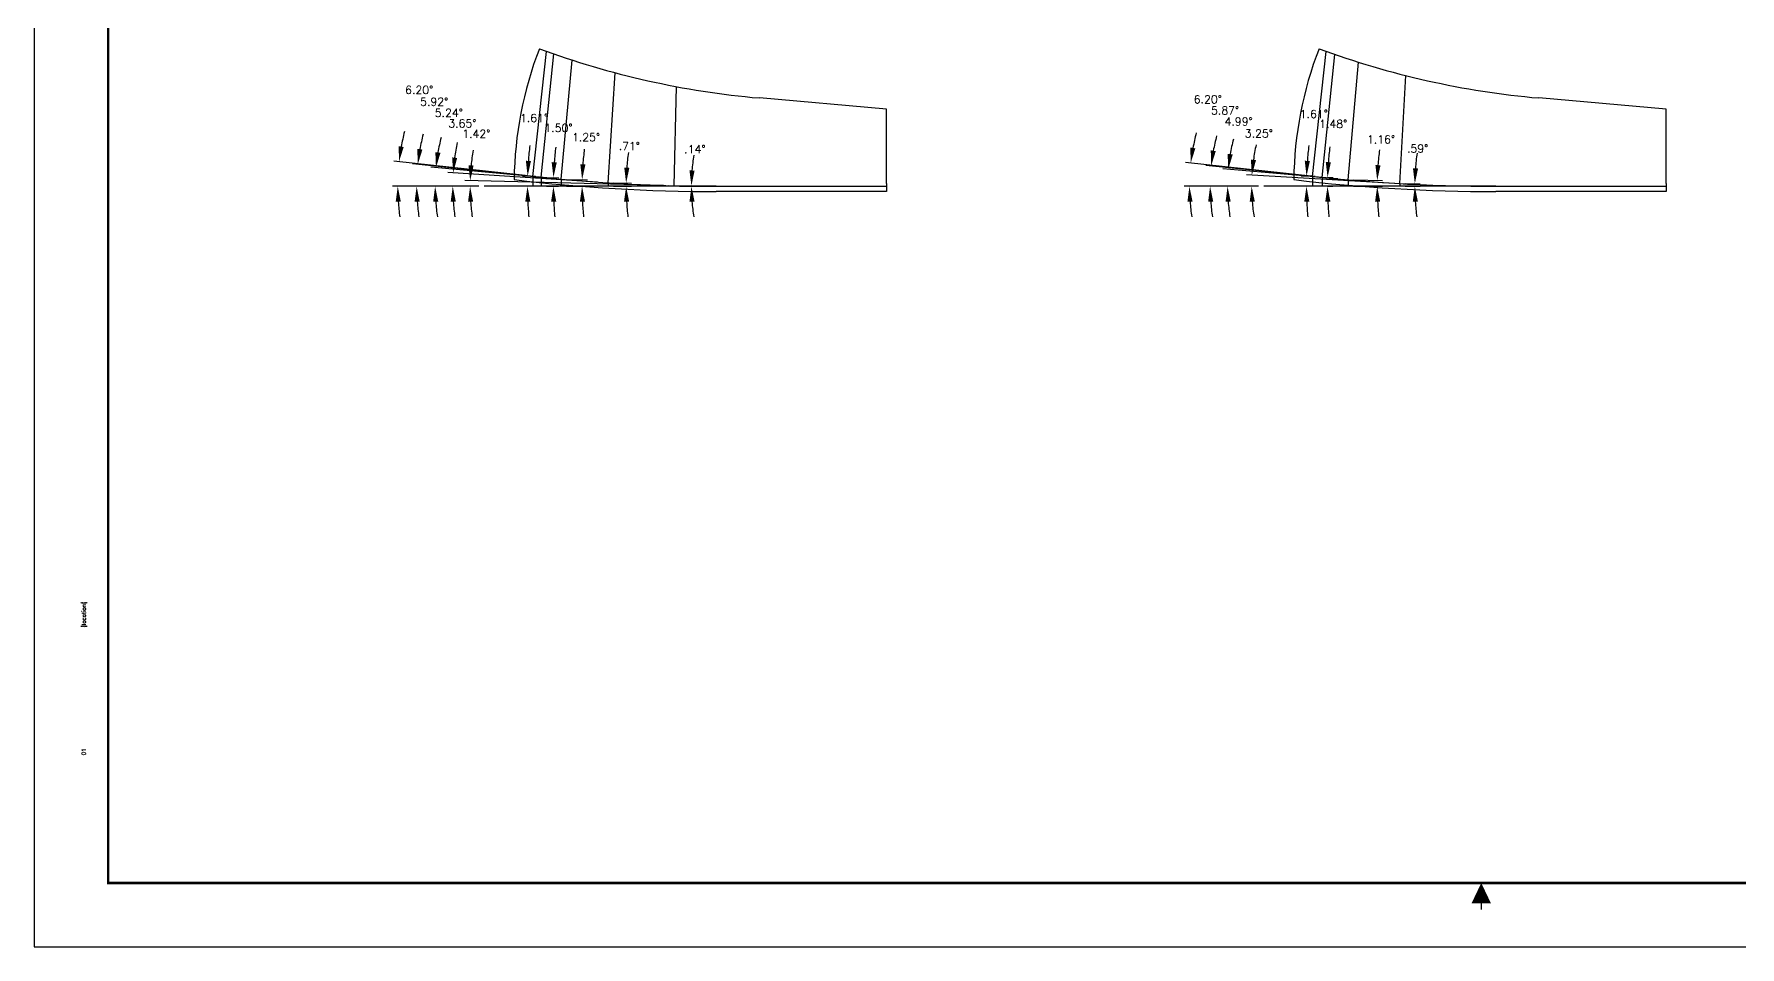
# Model space of a CAD drawing. Extents: x 72.5 to 140.5, y 4 to 26.
# Drawn here: x 72.5 to 92.53, y 3.96 to 14.67 of the extents above; entities that cross this region are included whole.
import ezdxf
from ezdxf.enums import TextEntityAlignment as Align

# ---------------------------------------------------------------- set-up
doc = ezdxf.new("R2010")
doc.units = 0
doc.header["$MEASUREMENT"] = 0
doc.header["$PDMODE"] = 3
doc.layers.get('0').update_dxf_attribs({"linetype": 'CONTINUOUS'})
doc.layers.get('Defpoints').update_dxf_attribs({"color": 10, "linetype": 'CONTINUOUS'})
doc.layers.add('Dims', color=4, linetype='CONTINUOUS')
doc.layers.add('Title Block', color=7, linetype='CONTINUOUS')
doc.styles.add('RomanD', font='romand.shx', dxfattribs={"width": 0.9})
doc.styles.add('RomanS', font='romans')
doc.dimstyles.get("Standard").update_dxf_attribs({"dimtxt": 0.094, "dimasz": 0.18, "dimexe": 0.0625, "dimexo": 0.0625, "dimgap": 0.09, "dimtad": 0, "dimtih": 1, "dimtoh": 1, "dimdec": 4, "dimzin": 4, "dimdsep": 46, "dimtxsty": 'RomanS', "dimcen": 0.09, "dimazin": 1, "dimtfac": 1, "dimtdec": 4, "dimtofl": 0, "dimtmove": 0, "dimatfit": 1, "dimfxl": 1, "dimtolj": 1, "dimtzin": 0, "dimarcsym": 0})

# ---------------------------------------------------------------- blocks, each defined once
blk = doc.blocks.new('COT_Dblock')
at = {"layer": 'Defpoints'}
blk.add_point((0.188, 0.188), dxfattribs=at)
at = {"layer": 'Title Block', "color": 8}
blk.add_lwpolyline([(0, 0), (34, 0), (34, 22), (0, 22)], close=True, dxfattribs=at)
at = {"layer": 'Title Block', "const_width": 0.03}
blk.add_lwpolyline([(33.13, 21.25), (0.87, 21.25), (0.87, 0.75), (33.13, 0.75)], close=True, dxfattribs=at)
at = {"layer": 'Title Block', "const_width": 0.015}
blk.add_lwpolyline([(17, 0.438), (17, 0.513)], dxfattribs=at)
at = {"layer": 'Title Block'}
blk.add_solid([(16.887, 0.513), (17.113, 0.513), (17, 0.75)], dxfattribs=at)
at = {"layer": 'Title Block', "color": 1, "style": 'RomanS', "flags": 8}
for tag, p in [('FNAME', (0.62, 3.75)), ('REVDATE', (0.62, 2.25)), ('USER', (0.62, 0.75))]:
    blk.add_attdef(tag, text='', height=0.047, rotation=90, dxfattribs=at).set_placement(p, align=Align.BOTTOM_LEFT)
at = {"layer": 'Title Block', "color": 3, "style": 'RomanS', "flags": 8}
blk.add_attdef('DRAWN', text='', height=0.11, dxfattribs=at).set_placement((28.7, 1.984), align=Align.MIDDLE_CENTER)
for tag, p in [('DDATE', (28.356, 1.672)), ('CHECK', (28.356, 1.406)), ('MATRL', (28.356, 1.149)), ('PDATE', (28.356, 0.883)), ('SCALE', (29.896, 0.855)), ('SHEET', (32.005, 0.855))]:
    blk.add_attdef(tag, text='', height=0.094, dxfattribs=at).set_placement(p, align=Align.MIDDLE_LEFT)
at = {"layer": 'Title Block', "color": 3, "style": 'RomanD', "width": 0.9, "flags": 8}
for tag, height, p in [('TITL1', 0.125, (31.337, 1.684)), ('TITL2', 0.094, (31.337, 1.514)), ('TITL3', 0.094, (31.337, 1.374))]:
    blk.add_attdef(tag, text='', height=height, dxfattribs=at).set_placement(p, align=Align.MIDDLE_CENTER)
at = {"layer": 'Title Block', "color": 3, "style": 'RomanS', "flags": 8}
for tag, p in [('FSCM#', (30.337, 1.121)), ('DWG#', (31.81, 1.121)), ('REV#', (32.97, 1.121))]:
    blk.add_attdef(tag, text='', height=0.094, dxfattribs=at).set_placement(p, align=Align.TOP_CENTER)
blk = doc.blocks.new('*D321')
at = {"layer": 'Defpoints', "color": 0, "transparency": 16777216}
for p in [(80.014, 12.892), (80.014, 12.886), (80.217, 12.888), (82.509, 12.886)]:
    blk.add_point(p, dxfattribs=at)
at = {"layer": 'Dims', "color": 0, "lineweight": -2, "transparency": 16777216}
for p, q in [((80.076, 12.892), (80.279, 12.892)), ((80.076, 12.886), (80.279, 12.886))]:
    blk.add_line(p, q, dxfattribs=at)
for start, end in [(170.8593, 175.3591), (184.4997, 188.9995)]:
    blk.add_arc((82.509, 12.886), 2.293, start, end, dxfattribs=at)
at = {"layer": 'Dims', "color": 0, "transparency": 16777216}
for points in [[(80.254, 13.07), (80.194, 13.073), (80.217, 12.892)], [(80.194, 12.705), (80.254, 12.708), (80.217, 12.886)]]:
    blk.add_solid(points, dxfattribs=at)
at = {"layer": 'Dims', "color": 0, "transparency": 16777216, "insert": (80.258, 13.321), "char_height": 0.094, "attachment_point": 5, "style": 'RomanS'}
blk.add_mtext('\\A1;.14°', dxfattribs=at)
blk = doc.blocks.new('*D322')
at = {"layer": 'Defpoints', "color": 0, "transparency": 16777216}
for p in [(79.238, 12.886), (79.239, 12.927), (79.45, 12.899), (82.509, 12.886)]:
    blk.add_point(p, dxfattribs=at)
at = {"layer": 'Dims', "color": 0, "lineweight": -2, "transparency": 16777216}
for p, q in [((79.301, 12.926), (79.513, 12.923)), ((79.301, 12.886), (79.512, 12.886))]:
    blk.add_line(p, q, dxfattribs=at)
for start, end in [(172.547, 175.9185), (183.3716, 186.7431)]:
    blk.add_arc((82.509, 12.886), 3.059, start, end, dxfattribs=at)
at = {"layer": 'Dims', "color": 0, "transparency": 16777216}
for points in [[(79.488, 13.103), (79.428, 13.105), (79.45, 12.924)], [(79.425, 12.705), (79.485, 12.707), (79.45, 12.886)]]:
    blk.add_solid(points, dxfattribs=at)
at = {"layer": 'Dims', "color": 0, "transparency": 16777216, "insert": (79.487, 13.359), "char_height": 0.094, "attachment_point": 5, "style": 'RomanS'}
blk.add_mtext('\\A1;.71°', dxfattribs=at)
blk = doc.blocks.new('*D323')
at = {"layer": 'Defpoints', "color": 0, "transparency": 16777216}
for p in [(78.687, 12.886), (78.688, 12.97), (78.933, 12.912), (82.509, 12.886)]:
    blk.add_point(p, dxfattribs=at)
at = {"layer": 'Dims', "color": 0, "lineweight": -2, "transparency": 16777216}
for p, q in [((78.749, 12.886), (78.995, 12.886)), ((78.75, 12.968), (78.996, 12.963))]:
    blk.add_line(p, q, dxfattribs=at)
for start, end in [(172.9825, 175.8663), (182.8838, 185.7675)]:
    blk.add_arc((82.509, 12.886), 3.577, start, end, dxfattribs=at)
at = {"layer": 'Dims', "color": 0, "transparency": 16777216}
for points in [[(78.972, 13.143), (78.912, 13.145), (78.933, 12.964)], [(78.907, 12.706), (78.967, 12.707), (78.932, 12.886)]]:
    blk.add_solid(points, dxfattribs=at)
at = {"layer": 'Dims', "color": 0, "transparency": 16777216, "insert": (78.979, 13.462), "char_height": 0.094, "attachment_point": 5, "style": 'RomanS'}
blk.add_mtext('\\A1;1.25°', dxfattribs=at)
blk = doc.blocks.new('*D324')
at = {"layer": 'Defpoints', "color": 0, "transparency": 16777216}
for p in [(78.45, 12.886), (78.452, 12.993), (78.595, 12.92), (82.509, 12.886)]:
    blk.add_point(p, dxfattribs=at)
at = {"layer": 'Dims', "color": 0, "lineweight": -2, "transparency": 16777216}
for p, q in [((78.513, 12.886), (78.657, 12.886)), ((78.514, 12.991), (78.659, 12.987))]:
    blk.add_line(p, q, dxfattribs=at)
for start, end in [(173.2272, 175.8622), (182.635, 185.2699)]:
    blk.add_arc((82.509, 12.886), 3.914, start, end, dxfattribs=at)
at = {"layer": 'Dims', "color": 0, "transparency": 16777216}
for points in [[(78.635, 13.167), (78.575, 13.17), (78.596, 12.989)], [(78.569, 12.706), (78.629, 12.707), (78.595, 12.886)]]:
    blk.add_solid(points, dxfattribs=at)
at = {"layer": 'Dims', "color": 0, "transparency": 16777216, "insert": (78.655, 13.571), "char_height": 0.094, "attachment_point": 5, "style": 'RomanS'}
blk.add_mtext('\\A1;1.50°', dxfattribs=at)
blk = doc.blocks.new('*D325')
at = {"layer": 'Defpoints', "color": 0, "transparency": 16777216}
for p in [(77.617, 12.908), (77.784, 12.886), (79.952, 12.894), (80.076, 12.891), (80.509, 12.886)]:
    blk.add_point(p, dxfattribs=at)
at = {"layer": 'Dims', "color": 0, "lineweight": -2, "transparency": 16777216}
for p, q in [((77.721, 12.886), (77.554, 12.886)), ((79.889, 12.895), (77.555, 12.953))]:
    blk.add_line(p, q, dxfattribs=at)
for start, end in [(170.7759, 174.6764), (183.9005, 187.801)]:
    blk.add_arc((80.262, 12.886), 2.645, start, end, dxfattribs=at)
at = {"layer": 'Dims', "color": 0, "transparency": 16777216}
for points in [[(77.658, 13.13), (77.598, 13.133), (77.618, 12.952)], [(77.593, 12.705), (77.653, 12.707), (77.617, 12.886)]]:
    blk.add_solid(points, dxfattribs=at)
at = {"layer": 'Dims', "color": 0, "transparency": 16777216, "insert": (77.69, 13.503), "char_height": 0.094, "attachment_point": 5, "style": 'RomanS'}
blk.add_mtext('\\A1;1.42°', dxfattribs=at)
blk = doc.blocks.new('*D326')
at = {"layer": 'Defpoints', "color": 0, "transparency": 16777216}
for p in [(77.413, 12.939), (77.784, 12.886), (79.176, 12.931), (79.301, 12.923), (80.509, 12.886)]:
    blk.add_point(p, dxfattribs=at)
at = {"layer": 'Dims', "color": 0, "lineweight": -2, "transparency": 16777216}
for p, q in [((79.114, 12.935), (77.355, 13.047)), ((77.721, 12.886), (77.35, 12.886))]:
    blk.add_line(p, q, dxfattribs=at)
for start, end in [(167.9618, 172.154), (184.1923, 188.3845)]:
    blk.add_arc((79.873, 12.886), 2.461, start, end, dxfattribs=at)
at = {"layer": 'Dims', "color": 0, "transparency": 16777216}
for points in [[(77.465, 13.219), (77.406, 13.225), (77.418, 13.043)], [(77.389, 12.705), (77.449, 12.707), (77.413, 12.886)]]:
    blk.add_solid(points, dxfattribs=at)
at = {"layer": 'Dims', "color": 0, "transparency": 16777216, "insert": (77.526, 13.625), "char_height": 0.094, "attachment_point": 5, "style": 'RomanS'}
blk.add_mtext('\\A1;3.65°', dxfattribs=at)
blk = doc.blocks.new('*D327')
at = {"layer": 'Defpoints', "color": 0, "transparency": 16777216}
for p in [(77.207, 12.959), (77.784, 12.886), (78.625, 12.975), (78.75, 12.964), (80.509, 12.886)]:
    blk.add_point(p, dxfattribs=at)
at = {"layer": 'Dims', "color": 0, "lineweight": -2, "transparency": 16777216}
for p, q in [((78.563, 12.981), (77.154, 13.11)), ((77.721, 12.886), (77.144, 12.886))]:
    blk.add_line(p, q, dxfattribs=at)
for start, end in [(166.1272, 170.4426), (184.3154, 188.6308)]:
    blk.add_arc((79.596, 12.886), 2.39, start, end, dxfattribs=at)
at = {"layer": 'Dims', "color": 0, "transparency": 16777216}
for points in [[(77.269, 13.279), (77.209, 13.287), (77.216, 13.105)], [(77.183, 12.705), (77.243, 12.707), (77.206, 12.886)]]:
    blk.add_solid(points, dxfattribs=at)
at = {"layer": 'Dims', "color": 0, "transparency": 16777216, "insert": (77.367, 13.748), "char_height": 0.094, "attachment_point": 5, "style": 'RomanS'}
blk.add_mtext('\\A1;5.24°', dxfattribs=at)
blk = doc.blocks.new('*D328')
at = {"layer": 'Defpoints', "color": 0, "transparency": 16777216}
for p in [(76.99, 12.972), (77.784, 12.886), (78.389, 12.999), (78.514, 12.986), (80.509, 12.886)]:
    blk.add_point(p, dxfattribs=at)
at = {"layer": 'Dims', "color": 0, "lineweight": -2, "transparency": 16777216}
for p, q in [((78.327, 13.006), (76.94, 13.15)), ((77.721, 12.886), (76.926, 12.886))]:
    blk.add_line(p, q, dxfattribs=at)
for start, end in [(165.7879, 169.9322), (184.1443, 188.2887)]:
    blk.add_arc((79.478, 12.886), 2.489, start, end, dxfattribs=at)
at = {"layer": 'Dims', "color": 0, "transparency": 16777216}
for points in [[(77.057, 13.317), (76.997, 13.326), (77.002, 13.143)], [(76.965, 12.705), (77.025, 12.707), (76.989, 12.886)]]:
    blk.add_solid(points, dxfattribs=at)
at = {"layer": 'Dims', "color": 0, "transparency": 16777216, "insert": (77.195, 13.879), "char_height": 0.094, "attachment_point": 5, "style": 'RomanS'}
blk.add_mtext('\\A1;5.92°', dxfattribs=at)
blk = doc.blocks.new('*D337')
at = {"layer": 'Defpoints', "color": 0, "transparency": 16777216}
for p in [(86.798, 12.93), (86.943, 12.886), (88.475, 12.922), (88.6, 12.915), (89.668, 12.886)]:
    blk.add_point(p, dxfattribs=at)
at = {"layer": 'Dims', "color": 0, "lineweight": -2, "transparency": 16777216}
for p, q in [((86.88, 12.886), (86.735, 12.886)), ((88.413, 12.925), (86.739, 13.02))]:
    blk.add_line(p, q, dxfattribs=at)
for start, end in [(167.7963, 172.2729), (184.4766, 188.9532)]:
    blk.add_arc((89.102, 12.886), 2.304, start, end, dxfattribs=at)
at = {"layer": 'Dims', "color": 0, "transparency": 16777216}
for points in [[(86.849, 13.193), (86.789, 13.199), (86.801, 13.017)], [(86.775, 12.705), (86.835, 12.708), (86.798, 12.886)]]:
    blk.add_solid(points, dxfattribs=at)
at = {"layer": 'Dims', "color": 0, "transparency": 16777216, "insert": (86.883, 13.507), "char_height": 0.094, "attachment_point": 5, "style": 'RomanS'}
blk.add_mtext('\\A1;3.25°', dxfattribs=at)
blk = doc.blocks.new('*D338')
at = {"layer": 'Defpoints', "color": 0, "transparency": 16777216}
for p in [(86.516, 12.953), (86.943, 12.886), (87.871, 12.967), (87.996, 12.956), (89.668, 12.886)]:
    blk.add_point(p, dxfattribs=at)
at = {"layer": 'Dims', "color": 0, "lineweight": -2, "transparency": 16777216}
for p, q in [((87.809, 12.973), (86.461, 13.09)), ((86.88, 12.886), (86.452, 12.886))]:
    blk.add_line(p, q, dxfattribs=at)
for start, end in [(165.9779, 170.4937), (184.5158, 189.0317)]:
    blk.add_arc((88.799, 12.886), 2.284, start, end, dxfattribs=at)
at = {"layer": 'Dims', "color": 0, "transparency": 16777216}
for points in [[(86.576, 13.26), (86.516, 13.267), (86.523, 13.085)], [(86.492, 12.705), (86.552, 12.708), (86.515, 12.886)]]:
    blk.add_solid(points, dxfattribs=at)
at = {"layer": 'Dims', "color": 0, "transparency": 16777216, "insert": (86.645, 13.647), "char_height": 0.094, "attachment_point": 5, "style": 'RomanS'}
blk.add_mtext('\\A1;4.99°', dxfattribs=at)
blk = doc.blocks.new('*D339')
at = {"layer": 'Defpoints', "color": 0, "transparency": 16777216}
for p in [(86.311, 12.966), (86.943, 12.886), (87.565, 12.997), (87.69, 12.985), (89.668, 12.886)]:
    blk.add_point(p, dxfattribs=at)
at = {"layer": 'Dims', "color": 0, "lineweight": -2, "transparency": 16777216}
for p, q in [((87.503, 13.004), (86.26, 13.132)), ((86.88, 12.886), (86.247, 12.886))]:
    blk.add_line(p, q, dxfattribs=at)
for start, end in [(165.2917, 169.7091), (184.4174, 188.8348)]:
    blk.add_arc((88.645, 12.886), 2.335, start, end, dxfattribs=at)
at = {"layer": 'Dims', "color": 0, "transparency": 16777216}
for points in [[(86.377, 13.299), (86.318, 13.308), (86.322, 13.125)], [(86.287, 12.705), (86.347, 12.708), (86.31, 12.886)]]:
    blk.add_solid(points, dxfattribs=at)
at = {"layer": 'Dims', "color": 0, "transparency": 16777216, "insert": (86.486, 13.777), "char_height": 0.094, "attachment_point": 5, "style": 'RomanS'}
blk.add_mtext('\\A1;5.87°', dxfattribs=at)
blk = doc.blocks.new('*D340')
at = {"layer": 'Defpoints', "color": 0, "transparency": 16777216}
for p in [(88.537, 12.918), (88.537, 12.886), (88.715, 12.896), (91.668, 12.886)]:
    blk.add_point(p, dxfattribs=at)
at = {"layer": 'Dims', "color": 0, "lineweight": -2, "transparency": 16777216}
for p, q in [((88.6, 12.918), (88.778, 12.916)), ((88.6, 12.886), (88.778, 12.886))]:
    blk.add_line(p, q, dxfattribs=at)
for start, end in [(172.4264, 175.9197), (183.4933, 186.9866)]:
    blk.add_arc((91.668, 12.886), 2.953, start, end, dxfattribs=at)
at = {"layer": 'Dims', "color": 0, "transparency": 16777216}
for points in [[(88.753, 13.095), (88.693, 13.098), (88.715, 12.916)], [(88.691, 12.705), (88.751, 12.707), (88.715, 12.886)]]:
    blk.add_solid(points, dxfattribs=at)
at = {"layer": 'Dims', "color": 0, "transparency": 16777216, "insert": (88.748, 13.329), "char_height": 0.094, "attachment_point": 5, "style": 'RomanS'}
blk.add_mtext('\\A1;.59°', dxfattribs=at)
blk = doc.blocks.new('*D341')
at = {"layer": 'Defpoints', "color": 0, "transparency": 16777216}
for p in [(87.933, 12.886), (87.934, 12.962), (88.273, 12.909), (91.668, 12.886)]:
    blk.add_point(p, dxfattribs=at)
at = {"layer": 'Dims', "color": 0, "lineweight": -2, "transparency": 16777216}
for p, q in [((87.995, 12.886), (88.335, 12.886)), ((87.996, 12.961), (88.336, 12.954))]:
    blk.add_line(p, q, dxfattribs=at)
for start, end in [(172.7645, 175.8025), (183.038, 186.0761)]:
    blk.add_arc((91.668, 12.886), 3.395, start, end, dxfattribs=at)
at = {"layer": 'Dims', "color": 0, "transparency": 16777216}
for points in [[(88.312, 13.133), (88.252, 13.136), (88.273, 12.955)], [(88.248, 12.706), (88.308, 12.707), (88.273, 12.886)]]:
    blk.add_solid(points, dxfattribs=at)
at = {"layer": 'Dims', "color": 0, "transparency": 16777216, "insert": (88.318, 13.437), "char_height": 0.094, "attachment_point": 5, "style": 'RomanS'}
blk.add_mtext('\\A1;1.16°', dxfattribs=at)
blk = doc.blocks.new('*D342')
at = {"layer": 'Defpoints', "color": 0, "transparency": 16777216}
for p in [(87.626, 12.886), (87.628, 12.991), (87.689, 12.921), (91.668, 12.886)]:
    blk.add_point(p, dxfattribs=at)
at = {"layer": 'Dims', "color": 0, "lineweight": -2, "transparency": 16777216}
for p, q in [((87.689, 12.886), (87.751, 12.886)), ((87.69, 12.989), (87.752, 12.988))]:
    blk.add_line(p, q, dxfattribs=at)
for start, end in [(173.3321, 175.9241), (182.592, 185.1839)]:
    blk.add_arc((91.668, 12.886), 3.979, start, end, dxfattribs=at)
at = {"layer": 'Dims', "color": 0, "transparency": 16777216}
for points in [[(87.729, 13.168), (87.669, 13.171), (87.69, 12.989)], [(87.663, 12.706), (87.723, 12.707), (87.689, 12.886)]]:
    blk.add_solid(points, dxfattribs=at)
at = {"layer": 'Dims', "color": 0, "transparency": 16777216, "insert": (87.756, 13.618), "char_height": 0.094, "attachment_point": 5, "style": 'RomanS'}
blk.add_mtext('\\A1;1.48°', dxfattribs=at)
blk = doc.blocks.new('*D374')
at = {"layer": 'Defpoints', "color": 0, "transparency": 16777216}
for p in [(87.442, 12.926), (87.512, 12.886), (87.513, 13.003), (91.668, 12.886)]:
    blk.add_point(p, dxfattribs=at)
at = {"layer": 'Dims', "color": 0, "lineweight": -2, "transparency": 16777216}
for p, q in [((87.449, 12.886), (87.379, 12.886)), ((87.451, 13.005), (87.381, 13.007))]:
    blk.add_line(p, q, dxfattribs=at)
for start, end in [(173.5093, 175.9498), (182.4405, 184.8811)]:
    blk.add_arc((91.668, 12.886), 4.226, start, end, dxfattribs=at)
at = {"layer": 'Dims', "color": 0, "transparency": 16777216}
for points in [[(87.482, 13.183), (87.422, 13.186), (87.443, 13.005)], [(87.416, 12.706), (87.476, 12.707), (87.442, 12.886)]]:
    blk.add_solid(points, dxfattribs=at)
at = {"layer": 'Dims', "color": 0, "transparency": 16777216, "insert": (87.528, 13.735), "char_height": 0.094, "attachment_point": 5, "style": 'RomanS'}
blk.add_mtext('\\A1;1.61°', dxfattribs=at)
blk = doc.blocks.new('*D375')
at = {"layer": 'Defpoints', "color": 0, "transparency": 16777216}
for p in [(86.069, 12.977), (86.943, 12.886), (87.482, 13.006), (87.545, 13), (89.668, 12.886)]:
    blk.add_point(p, dxfattribs=at)
at = {"layer": 'Dims', "color": 0, "lineweight": -2, "transparency": 16777216}
for p, q in [((87.42, 13.013), (86.02, 13.165)), ((86.88, 12.886), (86.005, 12.886))]:
    blk.add_line(p, q, dxfattribs=at)
for start, end in [(165.6112, 169.7039), (184.0927, 188.1855)]:
    blk.add_arc((88.588, 12.886), 2.52, start, end, dxfattribs=at)
at = {"layer": 'Dims', "color": 0, "transparency": 16777216}
for points in [[(86.137, 13.332), (86.078, 13.341), (86.082, 13.159)], [(86.044, 12.705), (86.104, 12.707), (86.067, 12.886)]]:
    blk.add_solid(points, dxfattribs=at)
at = {"layer": 'Dims', "color": 0, "transparency": 16777216, "insert": (86.283, 13.907), "char_height": 0.094, "attachment_point": 5, "style": 'RomanS'}
blk.add_mtext('\\A1;6.20°', dxfattribs=at)
blk = doc.blocks.new('*D376')
at = {"layer": 'Defpoints', "color": 0, "transparency": 16777216}
for p in [(78.292, 12.926), (78.353, 12.886), (78.355, 13.003), (82.509, 12.886)]:
    blk.add_point(p, dxfattribs=at)
at = {"layer": 'Dims', "color": 0, "lineweight": -2, "transparency": 16777216}
for p, q in [((78.291, 12.886), (78.229, 12.886)), ((78.292, 13.005), (78.231, 13.006))]:
    blk.add_line(p, q, dxfattribs=at)
for start, end in [(173.4995, 175.945), (182.4454, 184.8908)]:
    blk.add_arc((82.509, 12.886), 4.218, start, end, dxfattribs=at)
at = {"layer": 'Dims', "color": 0, "transparency": 16777216}
for points in [[(78.332, 13.183), (78.272, 13.186), (78.293, 13.005)], [(78.265, 12.706), (78.325, 12.707), (78.291, 12.886)]]:
    blk.add_solid(points, dxfattribs=at)
at = {"layer": 'Dims', "color": 0, "transparency": 16777216, "insert": (78.368, 13.688), "char_height": 0.094, "attachment_point": 5, "style": 'RomanS'}
blk.add_mtext('\\A1;1.61°', dxfattribs=at)
blk = doc.blocks.new('*D377')
at = {"layer": 'Defpoints', "color": 0, "transparency": 16777216}
for p in [(76.768, 12.982), (77.784, 12.886), (78.324, 13.006), (78.386, 13), (80.509, 12.886)]:
    blk.add_point(p, dxfattribs=at)
at = {"layer": 'Dims', "color": 0, "lineweight": -2, "transparency": 16777216}
for p, q in [((78.262, 13.013), (76.72, 13.181)), ((77.721, 12.886), (76.704, 12.886))]:
    blk.add_line(p, q, dxfattribs=at)
for start, end in [(166.0469, 169.9218), (183.8749, 187.7498)]:
    blk.add_arc((79.429, 12.886), 2.662, start, end, dxfattribs=at)
at = {"layer": 'Dims', "color": 0, "transparency": 16777216}
for points in [[(76.837, 13.348), (76.778, 13.356), (76.782, 13.174)], [(76.743, 12.705), (76.803, 12.707), (76.767, 12.886)]]:
    blk.add_solid(points, dxfattribs=at)
at = {"layer": 'Dims', "color": 0, "transparency": 16777216, "insert": (77.019, 14.018), "char_height": 0.094, "attachment_point": 5, "style": 'RomanS'}
blk.add_mtext('\\A1;6.20°', dxfattribs=at)

msp = doc.modelspace()

# ---------------------------------------------------------------- linework, layer by layer
for p, q in [((82.50913, 13.79249), (81.01484, 13.92322)), ((91.66788, 13.79249), (90.17359, 13.92322)), ((82.50913, 12.91749), (82.50913, 13.79249)), ((91.66788, 12.91749), (91.66788, 13.79249)), ((82.50913, 12.91749), (82.50913, 12.82374)), ((91.66788, 12.91749), (91.66788, 12.82374)), ((82.50913, 12.82374), (80.50913, 12.82374)), ((91.66788, 12.82374), (89.66788, 12.82374))]:
    msp.add_line(p, q)
at = {"color": 5}
for p, q in [((80.50913, 12.88624), (77.78391, 12.88624)), ((89.66788, 12.88624), (86.94266, 12.88624))]:
    msp.add_line(p, q, dxfattribs=at)
at = {"color": 1, "flags": 128}
for points in [[(78.14181, 13.02728, 0.02976323), (80.50913, 12.88624), (82.50913, 12.88624)], [(87.30056, 13.02728, 0.02976323), (89.66788, 12.88624), (91.66788, 12.88624)]]:
    msp.add_lwpolyline(points, format="xyb", dxfattribs=at)
for centre, radius, start, end in [((82.50913, 12.91749), 4.375, 158.777619, 179.37484), ((81.8864, 23.88517), 10, 249.784238, 265), ((91.66788, 12.91749), 4.375, 158.777619, 179.37484), ((91.04515, 23.88517), 10, 249.784238, 265), ((80.50913, 32.82374), 20, 263.180784, 270), ((89.66788, 32.82374), 20, 263.180784, 270)]:
    msp.add_arc(centre, radius, start, end)
at = {"layer": 'Dims'}
for p, q in [((78.35474, 13.00298), (78.51429, 14.47088)), ((78.45158, 12.99269), (78.60175, 14.44001)), ((87.51349, 13.00298), (87.67304, 14.47088)), ((87.62764, 12.9909), (87.77616, 14.43458)), ((78.6876, 12.96962), (78.81591, 14.36823)), ((87.93352, 12.96182), (88.05412, 14.34296)), ((79.23859, 12.92676), (79.32116, 14.21979)), ((80.01399, 12.89239), (80.04291, 14.05656)), ((88.53739, 12.91831), (88.6094, 14.18635)), ((78.38581, 12.9996), (78.32367, 13.00635)), ((78.38942, 12.99914), (78.51375, 12.98624)), ((78.62536, 12.97533), (78.74983, 12.96391)), ((79.17622, 12.93074), (79.30097, 12.92278)), ((79.95151, 12.89394), (80.07647, 12.89083)), ((87.54456, 12.9996), (87.48242, 13.00635)), ((87.56547, 12.9973), (87.68981, 12.98451)), ((87.87126, 12.96725), (87.99578, 12.95638)), ((88.47499, 12.92186), (88.59979, 12.91477))]:
    msp.add_line(p, q, dxfattribs=at)
for centre, radius, start in [((82.50913, 12.88624), 4.15603, 178.390382), ((82.50913, 12.88624), 4.05895, 178.497134), ((82.50913, 12.88624), 3.82245, 178.750029), ((82.50913, 12.88624), 3.27079, 179.290098), ((82.50913, 12.88624), 2.49515, 179.858792), ((91.66788, 12.88624), 4.15603, 178.390382), ((91.66788, 12.88624), 4.0416, 178.516042), ((91.66788, 12.88624), 3.73513, 178.840558), ((91.66788, 12.88624), 3.13066, 179.412941)]:
    msp.add_arc(centre, radius, start, 180, dxfattribs=at)

# ---------------------------------------------------------------- block references
ref = msp.add_blockref('COT_Dblock', (72.49537, 3.9569))
ref.add_attrib('REVDATE', '01', dxfattribs={"layer": 'Title Block', "color": 1, "height": 0.047, "rotation": 90, "style": 'RomanS', "flags": 8}).set_placement((73.11537, 6.2069), align=Align.BOTTOM_LEFT)
ref.add_attrib('FNAME', '{location}', dxfattribs={"layer": 'Title Block', "color": 1, "height": 0.047, "rotation": 90, "style": 'RomanS', "flags": 8}).set_placement((73.11537, 7.7069), align=Align.BOTTOM_LEFT)

# ---------------------------------------------------------------- dimensions: what is measured, and where the dimension line sits
for base, line1, line2, picture, middle in [((76.76845, 12.98229), ((80.50913, 12.88624), (77.78391, 12.88624)), ((78.38581, 12.9996), (78.32367, 13.00635)), '*D377', (77.01909, 14.0176)), ((76.99002, 12.972), ((80.50913, 12.88624), (77.78391, 12.88624)), ((78.38942, 12.99914), (78.51375, 12.98624)), '*D328', (77.19494, 13.87864)), ((86.06874, 12.97718), ((89.66788, 12.88624), (86.94266, 12.88624)), ((87.54456, 12.9996), (87.48242, 13.00635)), '*D375', (86.28314, 13.90719)), ((86.31118, 12.96602), ((89.66788, 12.88624), (86.94266, 12.88624)), ((87.56547, 12.9973), (87.68981, 12.98451)), '*D339', (86.48632, 13.77686)), ((77.20713, 12.95913), ((80.50913, 12.88624), (77.78391, 12.88624)), ((78.62536, 12.97533), (78.74983, 12.96391)), '*D327', (77.3667, 13.74785)), ((77.41316, 12.93854), ((80.50913, 12.88624), (77.78391, 12.88624)), ((79.17622, 12.93074), (79.30097, 12.92278)), '*D326', (77.52619, 13.62523)), ((86.51563, 12.95255), ((89.66788, 12.88624), (86.94266, 12.88624)), ((87.87126, 12.96725), (87.99578, 12.95638)), '*D338', (86.645, 13.64681)), ((77.617031, 12.908132), ((80.509133, 12.886237), (77.783912, 12.886237)), ((79.951505, 12.893939), (80.076466, 12.890835)), '*D325', (77.689774, 13.502619)), ((86.79818, 12.92981), ((89.66788, 12.88624), (86.94266, 12.88624)), ((88.47499, 12.92186), (88.59979, 12.91477)), '*D337', (86.88303, 13.50725))]:
    dim = msp.add_angular_dim_2l(base=base, line1=line1, line2=line2, dimstyle='Standard', dxfattribs=at)
    dim.commit()
    dim.dimension.update_dxf_attribs({"geometry": picture, "text_midpoint": middle, "dimtype": 162})
for base, center, p1, p2, picture, middle in [((78.29162, 12.92573), (82.50913, 12.88624), (78.35474, 13.00298), (78.3531, 12.88624), '*D376', (78.36839, 13.68822)), ((78.59492, 12.92046), (82.50913, 12.88624), (78.45158, 12.99269), (78.45019, 12.88624), '*D324', (78.65509, 13.57074)), ((87.44196, 12.92581), (91.66788, 12.88624), (87.51349, 13.00298), (87.51185, 12.88624), '*D374', (87.52797, 13.73541)), ((87.68875, 12.92059), (91.66788, 12.88624), (87.62764, 12.9909), (87.62629, 12.88624), '*D342', (87.75647, 13.61805)), ((78.93253, 12.91225), (82.50913, 12.88624), (78.6876, 12.96962), (78.68669, 12.88624), '*D323', (78.97905, 13.46186)), ((88.27286, 12.90914), (91.66788, 12.88624), (87.93352, 12.96182), (87.93276, 12.88624), '*D341', (88.31776, 13.43702)), ((79.44983, 12.89887), (82.50913, 12.88624), (79.23859, 12.92676), (79.23834, 12.88624), '*D322', (79.48651, 13.35871)), ((80.21658, 12.88812), (82.50913, 12.88624), (80.01399, 12.89239), (80.01398, 12.88624), '*D321', (80.25825, 13.32136)), ((88.71513, 12.89632), (91.66788, 12.88624), (88.53739, 12.91831), (88.53722, 12.88624), '*D340', (88.74847, 13.32882))]:
    dim = msp.add_angular_dim_3p(base=base, center=center, p1=p1, p2=p2, dimstyle='Standard', dxfattribs=at)
    dim.commit()
    dim.dimension.update_dxf_attribs({"geometry": picture, "text_midpoint": middle, "dimtype": 165})

doc.saveas('drawing.dxf')
